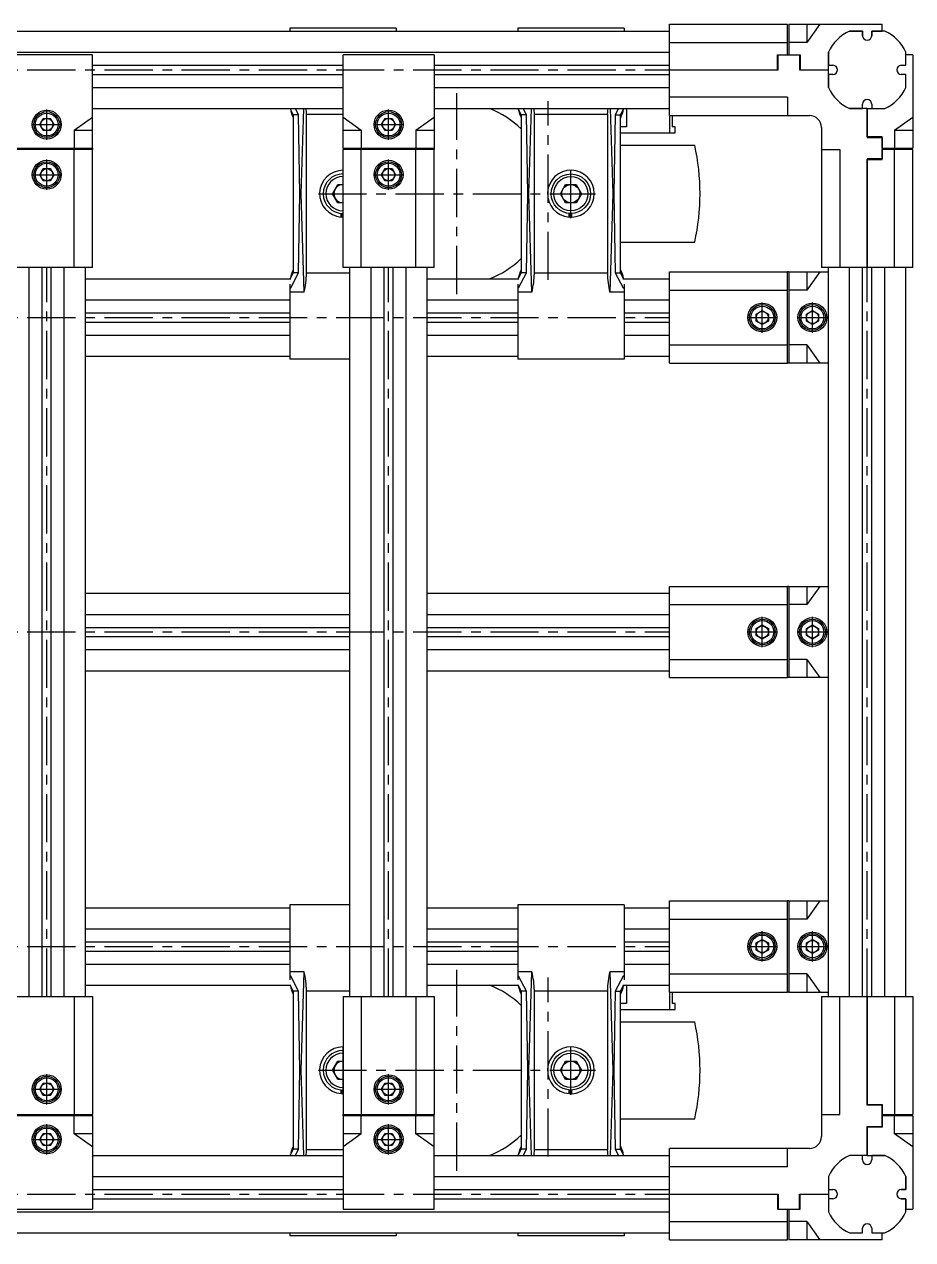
# Model space of a CAD drawing. Extents: x 0 to 1185, y -14 to 1234.
# Drawn here: x 307.6 to 600, y 833.8 to 1233.8 of the extents above; entities that cross this region are included whole.
import ezdxf

# ---------------------------------------------------------------- set-up
doc = ezdxf.new("R2010")
doc.units = 0
doc.header["$LTSCALE"] = 0.5
doc.linetypes.add('CENTER', pattern=[50.8, 31.75, -6.35, 6.35, -6.35])
doc.layers.add('MSM_CENTER', color=1, linetype='CENTER')
doc.layers.add('MSM_CONTINUOUS', color=7, linetype='CONTINUOUS')

msp = doc.modelspace()

# ---------------------------------------------------------------- linework, layer by layer
at = {"layer": 'MSM_CENTER'}
for p, q in [((80, 1218.83), (520, 1218.83)), ((450, 1145), (450, 1211.15)), ((480, 1149.68), (480, 1208.58)), ((315, 1195.84), (315, 1205.82)), ((427.5, 1195.84), (427.5, 1205.82)), ((310.01, 1200.83), (319.99, 1200.83)), ((422.51, 1200.83), (432.49, 1200.83)), ((315, 1179.34), (315, 1189.32)), ((427.5, 1179.34), (427.5, 1189.32)), ((310.01, 1184.33), (319.99, 1184.33)), ((412.5, 1169.99), (412.5, 1186.16)), ((422.51, 1184.33), (432.49, 1184.33)), ((487.5, 1169.99), (487.5, 1186.16)), ((404.41, 1178.08), (495.58, 1178.08)), ((315, 913.83), (315, 1153.83)), ((427.5, 913.83), (427.5, 1153.83)), ((585, 913.83), (585, 1153.83)), ((550.5, 1132.34), (550.5, 1142.32)), ((567, 1132.34), (567, 1142.32)), ((80, 1137.33), (520, 1137.33)), ((545.51, 1137.33), (555.49, 1137.33)), ((562.01, 1137.33), (571.99, 1137.33)), ((550.5, 1028.84), (550.5, 1038.82)), ((567, 1028.84), (567, 1038.82)), ((80, 1033.83), (520, 1033.83)), ((545.51, 1033.83), (555.49, 1033.83)), ((562.01, 1033.83), (571.99, 1033.83)), ((550.5, 925.34), (550.5, 935.32)), ((567, 925.34), (567, 935.32)), ((80, 930.33), (520, 930.33)), ((545.51, 930.33), (555.49, 930.33)), ((562.01, 930.33), (571.99, 930.33)), ((450, 856.5), (450, 922.65)), ((480, 861.18), (480, 920.08)), ((412.5, 881.49), (412.5, 897.66)), ((487.5, 881.49), (487.5, 897.66)), ((315, 878.34), (315, 888.32)), ((404.41, 889.58), (495.58, 889.58)), ((427.5, 878.34), (427.5, 888.32)), ((310.01, 883.33), (319.99, 883.33)), ((422.51, 883.33), (432.49, 883.33)), ((315, 861.84), (315, 871.82)), ((427.5, 861.84), (427.5, 871.82)), ((310.01, 866.83), (319.99, 866.83)), ((422.51, 866.83), (432.49, 866.83)), ((80, 848.83), (520, 848.83))]:
    msp.add_line(p, q, dxfattribs=at)
at = {"layer": 'MSM_CONTINUOUS'}
for p, q in [((430, 1232.58), (395, 1232.58)), ((395, 1232.58), (395, 1231.58)), ((430, 1232.58), (430, 1231.58)), ((505, 1232.58), (470, 1232.58)), ((470, 1232.58), (470, 1231.58)), ((505, 1232.58), (505, 1231.58)), ((520, 1218.83), (520, 1233.83)), ((520, 1233.83), (558.8, 1233.83)), ((558.8, 1223.83), (558.8, 1233.83)), ((559.2, 1233.83), (559.2, 1223.83)), ((559.2, 1233.83), (590, 1233.83)), ((565.2, 1233.83), (565.2, 1227.83)), ((569.44, 1233.83), (565.2, 1227.83)), ((590, 1231.58), (590, 1233.83)), ((80, 1231.58), (520, 1231.58)), ((579.22, 1231.58), (583.5, 1231.58)), ((583.5, 1231.58), (579.22, 1231.58)), ((583.5, 1231.58), (583.5, 1230.08)), ((583.5, 1230.08), (583.5, 1231.58)), ((586.5, 1230.08), (586.5, 1231.58)), ((586.5, 1231.58), (590, 1231.58)), ((586.5, 1231.58), (586.5, 1230.08)), ((590.78, 1231.58), (586.5, 1231.58)), ((80, 1224.61), (520, 1224.61)), ((520, 1227.83), (558.8, 1227.83)), ((565.2, 1227.83), (559.2, 1227.83)), ((572.25, 1218.83), (572.25, 1224.61)), ((572.25, 1224.61), (572.25, 1220.33)), ((597.75, 1220.33), (597.75, 1224.61)), ((330, 1223.83), (300, 1223.83)), ((330, 1193.03), (330, 1223.83)), ((330, 1220.33), (412.5, 1220.33)), ((442.5, 1223.83), (412.5, 1223.83)), ((412.5, 1193.03), (412.5, 1223.83)), ((442.5, 1223.83), (442.5, 1193.03)), ((442.5, 1220.33), (520, 1220.33)), ((555.55, 1223.83), (558.8, 1223.83)), ((555.55, 1218.83), (555.55, 1223.83)), ((555.75, 1223.83), (562.7, 1223.83)), ((555.75, 1218.83), (555.75, 1223.83)), ((559.2, 1223.83), (562.95, 1223.83)), ((562.7, 1223.83), (562.7, 1218.83)), ((562.95, 1223.83), (562.95, 1218.83)), ((572.25, 1220.33), (573.75, 1220.33)), ((596.25, 1220.33), (597.75, 1220.33)), ((596.25, 1220.33), (597.75, 1220.33)), ((600, 1223.83), (597.75, 1223.83)), ((597.75, 1220.33), (597.75, 1223.83)), ((600, 1223.83), (600, 1193.03)), ((330, 1217.33), (412.5, 1217.33)), ((442.5, 1217.33), (520, 1217.33)), ((520, 1203.83), (520, 1218.83)), ((520, 1218.83), (555.75, 1218.83)), ((520, 1218.83), (555.55, 1218.83)), ((562.7, 1218.83), (572.25, 1218.83)), ((562.95, 1218.83), (572.25, 1218.83)), ((572.25, 1213.05), (572.25, 1218.83)), ((573.75, 1217.33), (572.25, 1217.33)), ((572.25, 1217.33), (572.25, 1213.05)), ((597.75, 1217.33), (596.25, 1217.33)), ((597.75, 1217.33), (596.25, 1217.33)), ((597.75, 1213.05), (597.75, 1217.33)), ((597.75, 1213.05), (597.75, 1217.33)), ((330, 1213.05), (412.5, 1213.05)), ((442.5, 1213.05), (520, 1213.05)), ((558.8, 1209.83), (520, 1209.83)), ((558.8, 1209.83), (558.8, 1203.83)), ((330, 1206.08), (412.5, 1206.08)), ((395.13, 1206.02), (396.12, 1204.08)), ((397.9, 1204.08), (396.12, 1204.08)), ((396.12, 1204.08), (396.12, 1152.08)), ((397.9, 1204.08), (396.85, 1206.08)), ((398.32, 1178.08), (397.9, 1204.08)), ((398.7, 1178.08), (399.59, 1206.08)), ((400.5, 1151.82), (400.5, 1204.32)), ((412.5, 1204.11), (400.5, 1204.11)), ((442.5, 1206.08), (520, 1206.08)), ((470.13, 1206.02), (471.12, 1204.08)), ((472.9, 1204.08), (471.12, 1204.08)), ((471.12, 1204.08), (471.12, 1152.08)), ((472.9, 1204.08), (471.85, 1206.08)), ((473.32, 1178.08), (472.9, 1204.08)), ((473.7, 1178.08), (474.59, 1206.08)), ((475.5, 1151.82), (475.5, 1204.32)), ((499.5, 1204.11), (475.5, 1204.11)), ((499.5, 1204.34), (499.5, 1151.83)), ((500.41, 1206.08), (501.3, 1178.08)), ((502.1, 1204.08), (501.68, 1178.08)), ((503.15, 1206.08), (502.1, 1204.08)), ((502.1, 1204.08), (503.88, 1204.08)), ((503.88, 1204.08), (504.87, 1206.02)), ((503.88, 1152.08), (503.88, 1204.08)), ((505.83, 1206.08), (505.83, 1200.08)), ((585, 1206.08), (579.22, 1206.08)), ((579.22, 1206.08), (583.5, 1206.08)), ((583.5, 1206.08), (583.5, 1207.58)), ((585, 1206.08), (585, 1196.53)), ((585, 1206.08), (590.78, 1206.08)), ((585, 1196.78), (585, 1206.08)), ((586.5, 1207.58), (586.5, 1206.08)), ((586.5, 1206.08), (590.78, 1206.08)), ((312.69, 1200.83), (313.85, 1202.83)), ((313.85, 1198.83), (312.69, 1200.83)), ((313.85, 1202.83), (316.15, 1202.83)), ((316.15, 1202.83), (317.31, 1200.83)), ((317.31, 1200.83), (316.15, 1198.83)), ((324, 1199.03), (330, 1203.27)), ((412.5, 1203.27), (418.5, 1199.03)), ((425.19, 1200.83), (426.35, 1202.83)), ((426.35, 1198.83), (425.19, 1200.83)), ((426.35, 1202.83), (428.65, 1202.83)), ((428.65, 1202.83), (429.81, 1200.83)), ((429.81, 1200.83), (428.65, 1198.83)), ((436.5, 1199.03), (442.5, 1203.27)), ((505.83, 1200.08), (503.88, 1200.08)), ((520, 1203.83), (520, 1198.08)), ((520, 1203.83), (566, 1203.83)), ((520.89, 1203.83), (520.89, 1200.08)), ((521.84, 1200.08), (520.89, 1200.08)), ((521.84, 1198.08), (521.84, 1200.08)), ((594, 1199.03), (600, 1203.27)), ((316.15, 1198.83), (313.85, 1198.83)), ((324, 1199.03), (324, 1193.03)), ((324, 1199.03), (330, 1199.03)), ((412.5, 1199.03), (418.5, 1199.03)), ((418.5, 1199.03), (418.5, 1193.03)), ((428.65, 1198.83), (426.35, 1198.83)), ((436.5, 1199.03), (442.5, 1199.03)), ((436.5, 1199.03), (436.5, 1193.03)), ((503.88, 1198.08), (521.84, 1198.08)), ((570, 1199.83), (570, 1153.83)), ((590, 1196.78), (585, 1196.78)), ((585, 1196.53), (590, 1196.53)), ((590, 1193.03), (590, 1196.78)), ((590, 1196.53), (590, 1189.58)), ((594, 1199.03), (600, 1199.03)), ((594, 1199.03), (594, 1193.03)), ((300, 1193.03), (330, 1193.03)), ((330, 1192.63), (300, 1192.63)), ((324, 1153.83), (324, 1192.63)), ((330, 1193.03), (330, 1192.63)), ((330, 1153.83), (330, 1192.63)), ((412.5, 1193.03), (442.5, 1193.03)), ((412.5, 1193.03), (412.5, 1192.63)), ((442.5, 1192.63), (412.5, 1192.63)), ((412.5, 1153.83), (412.5, 1192.63)), ((418.5, 1153.83), (418.5, 1192.63)), ((436.5, 1153.83), (436.5, 1192.63)), ((442.5, 1193.03), (442.5, 1192.63)), ((442.5, 1153.83), (442.5, 1192.63)), ((503.88, 1194.08), (528.27, 1194.08)), ((570, 1192.63), (576, 1192.63)), ((576, 1192.63), (576, 1153.83)), ((590, 1193.03), (600, 1193.03)), ((600, 1192.63), (590, 1192.63)), ((590, 1189.38), (590, 1192.63)), ((594, 1153.83), (594, 1192.63)), ((600, 1153.83), (600, 1192.63)), ((590, 1189.58), (585, 1189.58)), ((585, 1189.58), (585, 1153.83)), ((585, 1189.38), (590, 1189.38)), ((585, 1153.83), (585, 1189.38)), ((312.69, 1184.33), (313.85, 1186.33)), ((313.85, 1182.33), (312.69, 1184.33)), ((313.85, 1186.33), (316.15, 1186.33)), ((316.15, 1186.33), (317.31, 1184.33)), ((317.31, 1184.33), (316.15, 1182.33)), ((425.19, 1184.33), (426.35, 1186.33)), ((426.35, 1182.33), (425.19, 1184.33)), ((426.35, 1186.33), (428.65, 1186.33)), ((428.65, 1186.33), (429.81, 1184.33)), ((429.81, 1184.33), (428.65, 1182.33)), ((316.15, 1182.33), (313.85, 1182.33)), ((409.04, 1178.08), (410.77, 1181.08)), ((410.77, 1181.08), (412.5, 1181.08)), ((428.65, 1182.33), (426.35, 1182.33)), ((484.04, 1178.08), (485.77, 1181.08)), ((485.77, 1181.08), (489.23, 1181.08)), ((489.23, 1181.08), (490.96, 1178.08)), ((397.9, 1152.08), (398.32, 1178.08)), ((398.7, 1178.08), (398.32, 1178.08)), ((399.7, 1145.68), (398.7, 1178.08)), ((410.77, 1175.08), (409.04, 1178.08)), ((472.9, 1152.08), (473.32, 1178.08)), ((473.7, 1178.08), (473.32, 1178.08)), ((474.7, 1145.68), (473.7, 1178.08)), ((485.77, 1175.08), (484.04, 1178.08)), ((490.96, 1178.08), (489.23, 1175.08)), ((501.3, 1178.08), (500.3, 1145.68)), ((501.68, 1178.08), (501.3, 1178.08)), ((501.68, 1178.08), (502.1, 1152.08)), ((412.5, 1175.08), (410.77, 1175.08)), ((489.23, 1175.08), (485.77, 1175.08)), ((411.91, 1170.4), (411.91, 1171.61)), ((412.26, 1170.38), (411.91, 1170.4)), ((412.26, 1171.58), (412.26, 1170.38)), ((486.91, 1170.4), (486.91, 1171.61)), ((487.26, 1170.38), (486.91, 1170.4)), ((487.26, 1171.58), (487.26, 1170.38)), ((487.74, 1171.58), (487.74, 1170.38)), ((503.88, 1162.08), (528.27, 1162.08)), ((330, 1153.83), (300, 1153.83)), ((309.22, 913.83), (309.22, 1153.83)), ((313.5, 913.83), (313.5, 1153.83)), ((316.5, 913.83), (316.5, 1153.83)), ((320.78, 913.83), (320.78, 1153.83)), ((327.75, 913.83), (327.75, 1153.83)), ((396.12, 1152.08), (395.13, 1150.14)), ((395.28, 1147.08), (397.9, 1152.08)), ((397.9, 1152.08), (396.12, 1152.08)), ((400.5, 1152.04), (414.75, 1152.04)), ((442.5, 1153.83), (412.5, 1153.83)), ((414.75, 913.83), (414.75, 1153.83)), ((421.72, 913.83), (421.72, 1153.83)), ((426, 913.83), (426, 1153.83)), ((429, 913.83), (429, 1153.83)), ((433.28, 913.83), (433.28, 1153.83)), ((440.25, 913.83), (440.25, 1153.83)), ((471.12, 1152.08), (470.13, 1150.14)), ((470.28, 1147.08), (472.9, 1152.08)), ((472.9, 1152.08), (471.12, 1152.08)), ((475.5, 1152.04), (499.5, 1152.04)), ((502.1, 1152.08), (503.88, 1152.08)), ((502.1, 1152.08), (504.72, 1147.08)), ((504.87, 1150.14), (503.88, 1152.08)), ((520, 1122.33), (520, 1152.33)), ((520, 1152.33), (558.8, 1152.33)), ((558.8, 1122.33), (558.8, 1152.33)), ((559.2, 1152.33), (558.8, 1152.33)), ((559.2, 1152.33), (559.2, 1122.33)), ((559.2, 1152.33), (572.25, 1152.33)), ((565.2, 1152.33), (565.2, 1146.33)), ((569.44, 1152.33), (565.2, 1146.33)), ((585, 1153.83), (570, 1153.83)), ((572.25, 913.83), (572.25, 1153.83)), ((579.22, 913.83), (579.22, 1153.83)), ((583.5, 913.83), (583.5, 1153.83)), ((600, 1153.83), (585, 1153.83)), ((586.5, 913.83), (586.5, 1153.83)), ((590.78, 913.83), (590.78, 1153.83)), ((597.75, 913.83), (597.75, 1153.83)), ((327.75, 1150.08), (395.37, 1150.08)), ((395, 1148.35), (395, 1123.58)), ((440.25, 1150.08), (470.37, 1150.08)), ((470, 1148.35), (470, 1123.58)), ((504.63, 1150.08), (520, 1150.08)), ((505, 1148.35), (505, 1123.58)), ((395, 1147.08), (395.28, 1147.08)), ((399.7, 1145.68), (395, 1145.68)), ((470, 1147.08), (470.28, 1147.08)), ((474.7, 1145.68), (470, 1145.68)), ((505, 1145.68), (500.3, 1145.68)), ((504.72, 1147.08), (505, 1147.08)), ((520, 1146.33), (558.8, 1146.33)), ((565.2, 1146.33), (559.2, 1146.33)), ((327.75, 1143.11), (395, 1143.11)), ((440.25, 1143.11), (470, 1143.11)), ((505, 1143.11), (520, 1143.11)), ((327.75, 1138.83), (395, 1138.83)), ((440.25, 1138.83), (470, 1138.83)), ((505, 1138.83), (520, 1138.83)), ((548.5, 1138.48), (550.5, 1139.64)), ((548.5, 1136.17), (548.5, 1138.48)), ((550.5, 1135.02), (548.5, 1136.17)), ((550.5, 1139.64), (552.5, 1138.48)), ((552.5, 1136.17), (550.5, 1135.02)), ((552.5, 1138.48), (552.5, 1136.17)), ((565, 1138.48), (567, 1139.64)), ((565, 1136.17), (565, 1138.48)), ((567, 1135.02), (565, 1136.17)), ((567, 1139.64), (569, 1138.48)), ((569, 1136.17), (567, 1135.02)), ((569, 1138.48), (569, 1136.17)), ((327.75, 1135.83), (395, 1135.83)), ((440.25, 1135.83), (470, 1135.83)), ((505, 1135.83), (520, 1135.83)), ((327.75, 1131.55), (395, 1131.55)), ((440.25, 1131.55), (470, 1131.55)), ((505, 1131.55), (520, 1131.55)), ((520, 1128.33), (558.8, 1128.33)), ((565.2, 1128.33), (559.2, 1128.33)), ((565.2, 1128.33), (565.2, 1122.33)), ((565.2, 1128.33), (569.44, 1122.33)), ((327.75, 1124.58), (395, 1124.58)), ((440.25, 1124.58), (470, 1124.58)), ((505, 1124.58), (520, 1124.58)), ((414.75, 1123.58), (395, 1123.58)), ((505, 1123.58), (470, 1123.58)), ((520, 1122.33), (558.8, 1122.33)), ((559.2, 1122.33), (558.8, 1122.33)), ((572.25, 1122.33), (559.2, 1122.33)), ((520, 1018.83), (520, 1048.83)), ((520, 1048.83), (558.8, 1048.83)), ((558.8, 1018.83), (558.8, 1048.83)), ((559.2, 1048.83), (558.8, 1048.83)), ((559.2, 1048.83), (572.25, 1048.83)), ((559.2, 1048.83), (559.2, 1018.83)), ((565.2, 1048.83), (565.2, 1042.83)), ((569.44, 1048.83), (565.2, 1042.83)), ((327.75, 1046.58), (414.75, 1046.58)), ((440.25, 1046.58), (520, 1046.58)), ((520, 1042.83), (558.8, 1042.83)), ((565.2, 1042.83), (559.2, 1042.83)), ((327.75, 1039.61), (414.75, 1039.61)), ((440.25, 1039.61), (520, 1039.61)), ((548.5, 1034.98), (550.5, 1036.14)), ((550.5, 1036.14), (552.5, 1034.98)), ((565, 1034.98), (567, 1036.14)), ((567, 1036.14), (569, 1034.98)), ((327.75, 1035.33), (414.75, 1035.33)), ((327.75, 1032.33), (414.75, 1032.33)), ((440.25, 1035.33), (520, 1035.33)), ((440.25, 1032.33), (520, 1032.33)), ((548.5, 1032.67), (548.5, 1034.98)), ((550.5, 1031.52), (548.5, 1032.67)), ((552.5, 1032.67), (550.5, 1031.52)), ((552.5, 1034.98), (552.5, 1032.67)), ((565, 1032.67), (565, 1034.98)), ((567, 1031.52), (565, 1032.67)), ((569, 1032.67), (567, 1031.52)), ((569, 1034.98), (569, 1032.67)), ((327.75, 1028.05), (414.75, 1028.05)), ((440.25, 1028.05), (520, 1028.05)), ((520, 1024.83), (558.8, 1024.83)), ((565.2, 1024.83), (559.2, 1024.83)), ((565.2, 1024.83), (569.44, 1018.83)), ((565.2, 1024.83), (565.2, 1018.83)), ((327.75, 1021.08), (414.75, 1021.08)), ((440.25, 1021.08), (520, 1021.08)), ((520, 1018.83), (558.8, 1018.83)), ((559.2, 1018.83), (558.8, 1018.83)), ((572.25, 1018.83), (559.2, 1018.83)), ((414.75, 944.08), (395, 944.08)), ((395, 944.08), (395, 919.3)), ((505, 944.08), (470, 944.08)), ((470, 944.08), (470, 919.3)), ((505, 944.08), (505, 919.3)), ((520, 945.33), (558.8, 945.33)), ((520, 915.33), (520, 945.33)), ((558.8, 915.33), (558.8, 945.33)), ((559.2, 945.33), (558.8, 945.33)), ((559.2, 945.33), (559.2, 915.33)), ((559.2, 945.33), (572.25, 945.33)), ((565.2, 945.33), (565.2, 939.33)), ((569.44, 945.33), (565.2, 939.33)), ((327.75, 943.08), (395, 943.08)), ((440.25, 943.08), (470, 943.08)), ((505, 943.08), (520, 943.08)), ((327.75, 936.11), (395, 936.11)), ((440.25, 936.11), (470, 936.11)), ((505, 936.11), (520, 936.11)), ((520, 939.33), (558.8, 939.33)), ((565.2, 939.33), (559.2, 939.33)), ((548.5, 931.48), (550.5, 932.64)), ((550.5, 932.64), (552.5, 931.48)), ((565, 931.48), (567, 932.64)), ((567, 932.64), (569, 931.48)), ((327.75, 931.83), (395, 931.83)), ((327.75, 928.83), (395, 928.83)), ((440.25, 931.83), (470, 931.83)), ((440.25, 928.83), (470, 928.83)), ((505, 931.83), (520, 931.83)), ((505, 928.83), (520, 928.83)), ((548.5, 929.17), (548.5, 931.48)), ((550.5, 928.02), (548.5, 929.17)), ((552.5, 929.17), (550.5, 928.02)), ((552.5, 931.48), (552.5, 929.17)), ((565, 929.17), (565, 931.48)), ((567, 928.02), (565, 929.17)), ((569, 929.17), (567, 928.02)), ((569, 931.48), (569, 929.17)), ((327.75, 924.55), (395, 924.55)), ((440.25, 924.55), (470, 924.55)), ((505, 924.55), (520, 924.55)), ((399.7, 921.98), (395, 921.98)), ((395.28, 920.58), (395, 920.58)), ((397.9, 915.58), (395.28, 920.58)), ((398.7, 889.58), (399.7, 921.98)), ((474.7, 921.98), (470, 921.98)), ((470.28, 920.58), (470, 920.58)), ((472.9, 915.58), (470.28, 920.58)), ((473.7, 889.58), (474.7, 921.98)), ((505, 921.98), (500.3, 921.98)), ((500.3, 921.98), (501.3, 889.58)), ((504.72, 920.58), (502.1, 915.58)), ((505, 920.58), (504.72, 920.58)), ((520, 921.33), (558.8, 921.33)), ((565.2, 921.33), (559.2, 921.33)), ((565.2, 921.33), (569.44, 915.33)), ((565.2, 921.33), (565.2, 915.33)), ((327.75, 917.58), (395.37, 917.58)), ((395.13, 917.52), (396.12, 915.58)), ((440.25, 917.58), (470.37, 917.58)), ((470.13, 917.52), (471.12, 915.58)), ((503.88, 915.58), (504.87, 917.52)), ((504.63, 917.58), (520, 917.58)), ((505.83, 917.58), (505.83, 911.58)), ((300, 913.83), (330, 913.83)), ((324, 913.83), (324, 875.03)), ((330, 913.83), (330, 875.03)), ((397.9, 915.58), (396.12, 915.58)), ((396.12, 915.58), (396.12, 863.58)), ((398.32, 889.58), (397.9, 915.58)), ((400.5, 863.32), (400.5, 915.82)), ((414.75, 915.61), (400.5, 915.61)), ((412.5, 913.83), (412.5, 875.03)), ((412.5, 913.83), (442.5, 913.83)), ((418.5, 913.83), (418.5, 875.03)), ((436.5, 913.83), (436.5, 875.03)), ((442.5, 913.83), (442.5, 875.03)), ((472.9, 915.58), (471.12, 915.58)), ((471.12, 915.58), (471.12, 863.58)), ((473.32, 889.58), (472.9, 915.58)), ((475.5, 863.32), (475.5, 915.82)), ((499.5, 915.61), (475.5, 915.61)), ((499.5, 915.84), (499.5, 863.33)), ((502.1, 915.58), (501.68, 889.58)), ((502.1, 915.58), (503.88, 915.58)), ((503.88, 863.58), (503.88, 915.58)), ((520, 915.33), (520, 909.58)), ((520, 915.33), (558.8, 915.33)), ((520.89, 915.33), (520.89, 911.58)), ((559.2, 915.33), (558.8, 915.33)), ((559.2, 915.33), (572.25, 915.33)), ((570, 913.83), (570, 867.83)), ((570, 913.83), (585, 913.83)), ((576, 875.03), (576, 913.83)), ((585, 878.08), (585, 913.83)), ((585, 913.83), (600, 913.83)), ((585, 913.83), (585, 878.28)), ((594, 913.83), (594, 875.03)), ((600, 913.83), (600, 875.03)), ((505.83, 911.58), (503.88, 911.58)), ((503.88, 909.58), (521.84, 909.58)), ((521.84, 911.58), (520.89, 911.58)), ((521.84, 909.58), (521.84, 911.58)), ((503.88, 905.58), (528.27, 905.58)), ((409.04, 889.58), (410.77, 892.58)), ((410.77, 892.58), (412.5, 892.58)), ((484.04, 889.58), (485.77, 892.58)), ((485.77, 892.58), (489.23, 892.58)), ((489.23, 892.58), (490.96, 889.58)), ((397.9, 863.58), (398.32, 889.58)), ((398.7, 889.58), (398.32, 889.58)), ((399.59, 861.58), (398.7, 889.58)), ((410.77, 886.58), (409.04, 889.58)), ((472.9, 863.58), (473.32, 889.58)), ((473.7, 889.58), (473.32, 889.58)), ((474.59, 861.58), (473.7, 889.58)), ((485.77, 886.58), (484.04, 889.58)), ((490.96, 889.58), (489.23, 886.58)), ((501.3, 889.58), (500.41, 861.58)), ((501.68, 889.58), (501.3, 889.58)), ((501.68, 889.58), (502.1, 863.58)), ((312.69, 883.33), (313.85, 885.33)), ((313.85, 885.33), (316.15, 885.33)), ((316.15, 885.33), (317.31, 883.33)), ((412.5, 886.58), (410.77, 886.58)), ((425.19, 883.33), (426.35, 885.33)), ((426.35, 885.33), (428.65, 885.33)), ((428.65, 885.33), (429.81, 883.33)), ((489.23, 886.58), (485.77, 886.58)), ((313.85, 881.33), (312.69, 883.33)), ((316.15, 881.33), (313.85, 881.33)), ((317.31, 883.33), (316.15, 881.33)), ((411.91, 881.9), (411.91, 883.11)), ((412.26, 881.88), (411.91, 881.9)), ((412.26, 883.08), (412.26, 881.88)), ((426.35, 881.33), (425.19, 883.33)), ((428.65, 881.33), (426.35, 881.33)), ((429.81, 883.33), (428.65, 881.33)), ((486.91, 881.9), (486.91, 883.11)), ((487.26, 881.88), (486.91, 881.9)), ((487.26, 883.08), (487.26, 881.88)), ((487.74, 883.08), (487.74, 881.88)), ((585, 878.28), (590, 878.28)), ((590, 878.08), (585, 878.08)), ((590, 878.28), (590, 875.03)), ((590, 871.13), (590, 878.08)), ((300, 875.03), (330, 875.03)), ((330, 874.63), (300, 874.63)), ((324, 868.63), (324, 874.63)), ((330, 874.63), (330, 875.03)), ((330, 874.63), (330, 843.83)), ((412.5, 875.03), (442.5, 875.03)), ((412.5, 874.63), (412.5, 875.03)), ((412.5, 874.63), (412.5, 843.83)), ((442.5, 874.63), (412.5, 874.63)), ((418.5, 868.63), (418.5, 874.63)), ((436.5, 868.63), (436.5, 874.63)), ((442.5, 874.63), (442.5, 875.03)), ((442.5, 843.83), (442.5, 874.63)), ((503.88, 873.58), (528.27, 873.58)), ((570, 875.03), (576, 875.03)), ((590, 875.03), (600, 875.03)), ((600, 874.63), (590, 874.63)), ((590, 874.63), (590, 870.88)), ((594, 868.63), (594, 874.63)), ((600, 874.63), (600, 843.83)), ((312.69, 866.83), (313.85, 868.83)), ((313.85, 868.83), (316.15, 868.83)), ((316.15, 868.83), (317.31, 866.83)), ((330, 868.63), (324, 868.63)), ((330, 864.39), (324, 868.63)), ((418.5, 868.63), (412.5, 868.63)), ((418.5, 868.63), (412.5, 864.39)), ((425.19, 866.83), (426.35, 868.83)), ((426.35, 868.83), (428.65, 868.83)), ((428.65, 868.83), (429.81, 866.83)), ((442.5, 868.63), (436.5, 868.63)), ((442.5, 864.39), (436.5, 868.63)), ((585, 861.58), (585, 871.13)), ((585, 871.13), (590, 871.13)), ((590, 870.88), (585, 870.88)), ((585, 870.88), (585, 861.58)), ((600, 868.63), (594, 868.63)), ((600, 864.39), (594, 868.63)), ((313.85, 864.83), (312.69, 866.83)), ((316.15, 864.83), (313.85, 864.83)), ((317.31, 866.83), (316.15, 864.83)), ((426.35, 864.83), (425.19, 866.83)), ((428.65, 864.83), (426.35, 864.83)), ((429.81, 866.83), (428.65, 864.83)), ((330, 861.58), (412.5, 861.58)), ((396.12, 863.58), (395.13, 861.64)), ((397.9, 863.58), (396.12, 863.58)), ((396.85, 861.58), (397.9, 863.58)), ((400.5, 863.54), (412.5, 863.54)), ((442.5, 861.58), (520, 861.58)), ((471.12, 863.58), (470.13, 861.64)), ((472.9, 863.58), (471.12, 863.58)), ((471.85, 861.58), (472.9, 863.58)), ((475.5, 863.54), (499.5, 863.54)), ((502.1, 863.58), (503.88, 863.58)), ((502.1, 863.58), (503.15, 861.58)), ((504.87, 861.64), (503.88, 863.58)), ((566, 863.83), (520, 863.83)), ((520, 848.83), (520, 863.83)), ((558.8, 857.83), (558.8, 863.83)), ((585, 861.58), (579.22, 861.58)), ((583.5, 861.58), (579.22, 861.58)), ((583.5, 860.08), (583.5, 861.58)), ((585, 861.58), (590.78, 861.58)), ((590.78, 861.58), (586.5, 861.58)), ((586.5, 861.58), (586.5, 860.08)), ((558.8, 857.83), (520, 857.83)), ((330, 854.61), (412.5, 854.61)), ((442.5, 854.61), (520, 854.61)), ((572.25, 854.61), (572.25, 848.83)), ((572.25, 854.61), (572.25, 850.33)), ((597.75, 854.61), (597.75, 850.33)), ((597.75, 850.33), (597.75, 854.61)), ((330, 850.33), (412.5, 850.33)), ((442.5, 850.33), (520, 850.33)), ((520, 848.83), (555.75, 848.83)), ((520, 833.83), (520, 848.83)), ((520, 848.83), (555.55, 848.83)), ((555.55, 848.83), (555.55, 843.83)), ((555.75, 848.83), (555.75, 843.83)), ((562.7, 843.83), (562.7, 848.83)), ((562.7, 848.83), (572.25, 848.83)), ((562.95, 848.83), (572.25, 848.83)), ((562.95, 843.83), (562.95, 848.83)), ((572.25, 850.33), (573.75, 850.33)), ((572.25, 848.83), (572.25, 843.05)), ((597.75, 850.33), (596.25, 850.33)), ((596.25, 850.33), (597.75, 850.33)), ((330, 847.33), (412.5, 847.33)), ((442.5, 847.33), (520, 847.33)), ((573.75, 847.33), (572.25, 847.33)), ((572.25, 847.33), (572.25, 843.05)), ((596.25, 847.33), (597.75, 847.33)), ((597.75, 847.33), (596.25, 847.33)), ((597.75, 847.33), (597.75, 843.83)), ((597.75, 843.05), (597.75, 847.33)), ((80, 843.05), (520, 843.05)), ((300, 843.83), (330, 843.83)), ((412.5, 843.83), (442.5, 843.83)), ((555.55, 843.83), (558.8, 843.83)), ((555.75, 843.83), (562.7, 843.83)), ((558.8, 833.83), (558.8, 843.83)), ((559.2, 843.83), (559.2, 833.83)), ((559.2, 843.83), (562.95, 843.83)), ((597.75, 843.83), (600, 843.83)), ((80, 836.08), (520, 836.08)), ((395, 836.08), (395, 835.08)), ((430, 836.08), (430, 835.08)), ((470, 836.08), (470, 835.08)), ((505, 836.08), (505, 835.08)), ((520, 839.83), (558.8, 839.83)), ((565.2, 839.83), (559.2, 839.83)), ((565.2, 839.83), (565.2, 833.83)), ((565.2, 839.83), (569.44, 833.83)), ((579.22, 836.08), (583.5, 836.08)), ((579.22, 836.08), (583.5, 836.08)), ((583.5, 836.08), (583.5, 837.58)), ((583.5, 836.08), (583.5, 837.58)), ((586.5, 837.58), (586.5, 836.08)), ((586.5, 837.58), (586.5, 836.08)), ((586.5, 836.08), (590, 836.08)), ((586.5, 836.08), (590.78, 836.08)), ((590, 833.83), (590, 836.08)), ((430, 835.08), (395, 835.08)), ((505, 835.08), (470, 835.08)), ((520, 833.83), (558.8, 833.83)), ((590, 833.83), (559.2, 833.83))]:
    msp.add_line(p, q, dxfattribs=at)
for centre, radius in [((315, 1200.83), 4.75), ((315, 1200.83), 4.25), ((315, 1200.83), 3.75), ((427.5, 1200.83), 4.75), ((427.5, 1200.83), 4.25), ((427.5, 1200.83), 3.75), ((315, 1200.83), 2), ((427.5, 1200.83), 2), ((315, 1184.33), 4.75), ((315, 1184.33), 4.25), ((315, 1184.33), 3.75), ((427.5, 1184.33), 4.75), ((427.5, 1184.33), 4.25), ((427.5, 1184.33), 3.75), ((315, 1184.33), 2), ((427.5, 1184.33), 2), ((487.5, 1178.08), 6.5), ((487.5, 1178.08), 5.63), ((487.5, 1178.08), 3), ((550.5, 1137.33), 4.75), ((550.5, 1137.33), 4.25), ((550.5, 1137.33), 3.75), ((567, 1137.33), 4.75), ((567, 1137.33), 4.25), ((567, 1137.33), 3.75), ((550.5, 1137.33), 2), ((567, 1137.33), 2), ((550.5, 1033.83), 4.75), ((550.5, 1033.83), 4.25), ((550.5, 1033.83), 3.75), ((567, 1033.83), 4.75), ((567, 1033.83), 4.25), ((567, 1033.83), 3.75), ((550.5, 1033.83), 2), ((567, 1033.83), 2), ((550.5, 930.33), 4.75), ((550.5, 930.33), 4.25), ((550.5, 930.33), 3.75), ((550.5, 930.33), 2), ((567, 930.33), 4.75), ((567, 930.33), 4.25), ((567, 930.33), 3.75), ((567, 930.33), 2), ((487.5, 889.58), 6.5), ((487.5, 889.58), 5.63), ((487.5, 889.58), 3), ((315, 883.33), 4.75), ((427.5, 883.33), 4.75), ((315, 883.33), 4.25), ((315, 883.33), 3.75), ((315, 883.33), 2), ((427.5, 883.33), 4.25), ((427.5, 883.33), 3.75), ((427.5, 883.33), 2), ((315, 866.83), 4.75), ((315, 866.83), 4.25), ((315, 866.83), 3.75), ((315, 866.83), 2), ((427.5, 866.83), 4.75), ((427.5, 866.83), 4.25), ((427.5, 866.83), 3.75), ((427.5, 866.83), 2)]:
    msp.add_circle(centre, radius, dxfattribs=at)
for centre, radius, start, end in [((585, 1218.83), 14, 114.3958, 155.6042), ((585, 1218.83), 14, 114.3958, 155.6042), ((585, 1230.08), 1.5, 180, 0), ((585, 1230.08), 1.5, 180, 0), ((585, 1218.83), 14, 24.3958, 65.6042), ((573.75, 1218.83), 1.5, 270, 90), ((596.25, 1218.83), 1.5, 90, 270), ((596.25, 1218.83), 1.5, 90, 270), ((585, 1218.83), 14, 204.3958, 245.6042), ((585, 1218.83), 14, 204.3958, 245.6042), ((585, 1218.83), 14, 294.3958, 335.6042), ((585, 1218.83), 14, 294.3958, 335.6042), ((585, 1207.58), 1.5, 0, 180), ((405, 1207.76), 10, 190.7228, 207.1769), ((387.88, 1204.27), 12.62, 0.2471, 8.177), ((450, 1178.08), 30, 45.2528, 68.9605), ((480, 1207.76), 10, 190.7228, 207.1769), ((462.88, 1204.27), 12.62, 0.2471, 8.177), ((514.07, 1204.12), 14.58, 172.4204, 179.215), ((495, 1207.76), 10, 332.8125, 349.2583), ((566, 1199.83), 4, 0, 90), ((455, 1178.08), 75, 347.6822, 12.3178), ((412.5, 1178.08), 7.7, 90, 265.5857), ((412.5, 1178.08), 6.5, 90, 270), ((487.5, 1178.08), 7.7, 271.7861, 265.5857), ((412.5, 1178.08), 5.63, 90, 270), ((412.5, 1178.08), 3, 90, 270), ((450, 1178.08), 30, 291.0395, 314.7472), ((405, 1148.4), 10, 152.8125, 169.2583), ((480, 1148.4), 10, 152.8125, 169.2583), ((495, 1148.4), 10, 10.7228, 27.1769), ((369.88, 1152.69), 30.63, 346.7688, 358.3646), ((444.88, 1152.69), 30.63, 346.7688, 358.3646), ((530.12, 1152.69), 30.63, 181.6354, 193.2312), ((369.88, 914.96), 30.63, 1.6354, 13.2312), ((444.88, 914.96), 30.63, 1.6354, 13.2312), ((530.12, 914.96), 30.63, 166.7688, 178.3646), ((405, 919.26), 10, 190.7417, 207.1875), ((450, 889.58), 30, 45.2528, 68.9605), ((480, 919.26), 10, 190.7417, 207.1875), ((495, 919.26), 10, 332.8231, 349.2772), ((455, 889.58), 75, 347.6822, 12.3178), ((412.5, 889.58), 7.7, 90, 265.5857), ((412.5, 889.58), 6.5, 90, 270), ((487.5, 889.58), 7.7, 271.7861, 265.5857), ((412.5, 889.58), 5.63, 90, 270), ((412.5, 889.58), 3, 90, 270), ((450, 889.58), 30, 291.0395, 314.7472), ((405, 859.9), 10, 152.8231, 169.2772), ((480, 859.9), 10, 152.8231, 169.2772), ((495, 859.9), 10, 10.7417, 27.1875), ((566, 867.83), 4, 270, 0), ((387.88, 863.39), 12.62, 351.823, 359.7529), ((462.88, 863.39), 12.62, 351.823, 359.7529), ((514.07, 863.53), 14.58, 180.785, 187.5796), ((585, 848.83), 14, 114.3958, 155.6042), ((585, 848.83), 14, 114.3958, 155.6042), ((585, 860.08), 1.5, 180, 0), ((585, 848.83), 14, 24.3958, 65.6042), ((585, 848.83), 14, 24.3958, 65.6042), ((573.75, 848.83), 1.5, 270, 90), ((596.25, 848.83), 1.5, 90, 270), ((596.25, 848.83), 1.5, 90, 270), ((585, 848.83), 14, 204.3958, 245.6042), ((585, 848.83), 14, 204.3958, 245.6042), ((585, 848.83), 14, 294.3958, 335.6042), ((585, 837.58), 1.5, 0, 180), ((585, 837.58), 1.5, 0, 180)]:
    msp.add_arc(centre, radius, start, end, dxfattribs=at)

doc.saveas('drawing.dxf')
